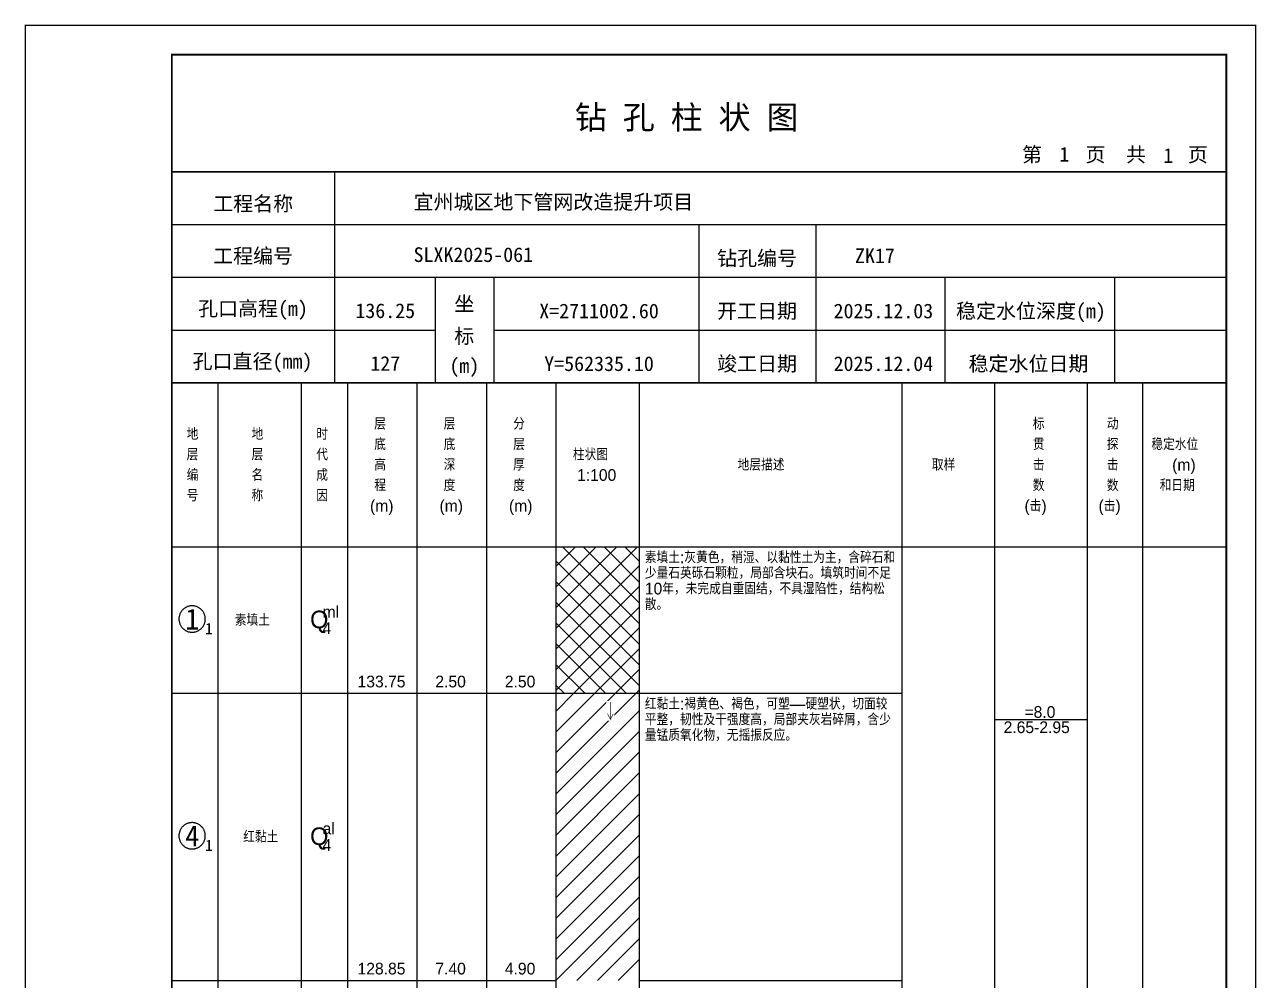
# Model space of a CAD drawing. Header units: millimetres. Extents: x 12489 to 89920, y 4630 to 4927.
# Drawn here: x 41969.3 to 42179.6, y 4763.7 to 4926.8 of the extents above; entities that cross this region are included whole.
import ezdxf
from ezdxf.enums import TextEntityAlignment as Align

# ---------------------------------------------------------------- set-up
doc = ezdxf.new("R2010")
doc.units = ezdxf.units.MM
doc.layers.add('ZZT_TC', color=7, linetype='Continuous')
doc.styles.add('成果图图块', font='', dxfattribs={"height": 2.5})
doc.styles.add('成果图模板', font='')
doc.styles.add('成果图模板标题', font='simhei.ttf')
doc.styles.add('成果图表体', font='Comfont.shx', dxfattribs={"height": 2, "bigfont": 'Hztxt12a.shx'})
doc.styles.get('成果图图块').set_extended_font_data('FangSong_GB2312')
doc.styles.get('成果图模板').set_extended_font_data('FangSong_GB2312')

# ---------------------------------------------------------------- blocks, each defined once
blk = doc.blocks.new('DCBH-1-1-1237', base_point=(0.3, -0.11))
at = {"layer": 'ZZT_TC', "color": 7}
blk.add_polyline3d([(-0.19, 2.31, 0), (-0.3, 2.31, 0), (-0.41, 2.3, 0), (-0.52, 2.29, 0), (-0.63, 2.27, 0), (-0.73, 2.24, 0), (-0.84, 2.21, 0), (-0.95, 2.18, 0), (-1.05, 2.14, 0), (-1.15, 2.09, 0), (-1.25, 2.04, 0), (-1.35, 1.99, 0), (-1.44, 1.93, 0), (-1.53, 1.87, 0), (-1.62, 1.8, 0), (-1.7, 1.73, 0), (-1.78, 1.65, 0), (-1.86, 1.57, 0), (-1.93, 1.49, 0), (-2, 1.4, 0), (-2.06, 1.31, 0), (-2.12, 1.22, 0), (-2.17, 1.12, 0), (-2.22, 1.02, 0), (-2.27, 0.92, 0), (-2.31, 0.82, 0), (-2.34, 0.71, 0), (-2.37, 0.61, 0), (-2.4, 0.5, 0), (-2.41, 0.39, 0), (-2.43, 0.28, 0), (-2.44, 0.17, 0), (-2.44, 0.06, 0), (-2.44, -0.05, 0), (-2.43, -0.16, 0), (-2.41, -0.27, 0), (-2.4, -0.38, 0), (-2.37, -0.49, 0), (-2.34, -0.6, 0), (-2.31, -0.7, 0), (-2.27, -0.8, 0), (-2.22, -0.9, 0), (-2.17, -1, 0), (-2.12, -1.1, 0), (-2.06, -1.19, 0), (-2, -1.28, 0), (-1.93, -1.37, 0), (-1.86, -1.45, 0), (-1.78, -1.53, 0), (-1.7, -1.61, 0), (-1.62, -1.68, 0), (-1.53, -1.75, 0), (-1.44, -1.81, 0), (-1.35, -1.87, 0), (-1.25, -1.93, 0), (-1.15, -1.98, 0), (-1.05, -2.02, 0), (-0.95, -2.06, 0), (-0.84, -2.1, 0), (-0.73, -2.13, 0), (-0.63, -2.15, 0), (-0.52, -2.17, 0), (-0.41, -2.18, 0), (-0.3, -2.19, 0), (-0.19, -2.19, 0), (-0.08, -2.19, 0), (0.03, -2.18, 0), (0.14, -2.17, 0), (0.25, -2.15, 0), (0.36, -2.13, 0), (0.47, -2.1, 0), (0.57, -2.06, 0), (0.67, -2.02, 0), (0.77, -1.98, 0), (0.87, -1.93, 0), (0.97, -1.87, 0), (1.06, -1.81, 0), (1.15, -1.75, 0), (1.24, -1.68, 0), (1.32, -1.61, 0), (1.4, -1.53, 0), (1.48, -1.45, 0), (1.55, -1.37, 0), (1.62, -1.28, 0), (1.68, -1.19, 0), (1.74, -1.1, 0), (1.8, -1, 0), (1.85, -0.9, 0), (1.89, -0.8, 0), (1.93, -0.7, 0), (1.97, -0.6, 0), (2, -0.49, 0), (2.02, -0.38, 0), (2.04, -0.27, 0), (2.05, -0.16, 0), (2.06, -0.05, 0), (2.06, 0.06, 0), (2.06, 0.17, 0), (2.05, 0.28, 0), (2.04, 0.39, 0), (2.02, 0.5, 0), (2, 0.61, 0), (1.97, 0.71, 0), (1.93, 0.82, 0), (1.89, 0.92, 0), (1.85, 1.02, 0), (1.8, 1.12, 0), (1.74, 1.22, 0), (1.68, 1.31, 0), (1.62, 1.4, 0), (1.55, 1.49, 0), (1.48, 1.57, 0), (1.4, 1.65, 0), (1.32, 1.73, 0), (1.24, 1.8, 0), (1.15, 1.87, 0), (1.06, 1.93, 0), (0.97, 1.99, 0), (0.87, 2.04, 0), (0.77, 2.09, 0), (0.67, 2.14, 0), (0.57, 2.18, 0), (0.47, 2.21, 0), (0.36, 2.24, 0), (0.25, 2.27, 0), (0.14, 2.29, 0), (0.03, 2.3, 0), (-0.08, 2.31, 0), (-0.19, 2.31, 0)], dxfattribs=at)
at = {"style": '成果图图块'}
blk.add_text('1', height=3.57, dxfattribs=at).set_placement((-0.16, -1.74), align=Align.CENTER)
blk.add_text('1', height=1.91, dxfattribs=at).set_placement((2.03, -2.53))
blk = doc.blocks.new('DCBH-1-1-1238', base_point=(0.3, -0.11))
at = {"layer": 'ZZT_TC', "color": 7}
blk.add_polyline3d([(-0.19, 2.31, 0), (-0.3, 2.31, 0), (-0.41, 2.3, 0), (-0.52, 2.29, 0), (-0.63, 2.27, 0), (-0.73, 2.24, 0), (-0.84, 2.21, 0), (-0.95, 2.18, 0), (-1.05, 2.14, 0), (-1.15, 2.09, 0), (-1.25, 2.04, 0), (-1.35, 1.99, 0), (-1.44, 1.93, 0), (-1.53, 1.87, 0), (-1.62, 1.8, 0), (-1.7, 1.73, 0), (-1.78, 1.65, 0), (-1.86, 1.57, 0), (-1.93, 1.49, 0), (-2, 1.4, 0), (-2.06, 1.31, 0), (-2.12, 1.22, 0), (-2.17, 1.12, 0), (-2.22, 1.02, 0), (-2.27, 0.92, 0), (-2.31, 0.82, 0), (-2.34, 0.71, 0), (-2.37, 0.61, 0), (-2.4, 0.5, 0), (-2.41, 0.39, 0), (-2.43, 0.28, 0), (-2.44, 0.17, 0), (-2.44, 0.06, 0), (-2.44, -0.05, 0), (-2.43, -0.16, 0), (-2.41, -0.27, 0), (-2.4, -0.38, 0), (-2.37, -0.49, 0), (-2.34, -0.6, 0), (-2.31, -0.7, 0), (-2.27, -0.8, 0), (-2.22, -0.9, 0), (-2.17, -1, 0), (-2.12, -1.1, 0), (-2.06, -1.19, 0), (-2, -1.28, 0), (-1.93, -1.37, 0), (-1.86, -1.45, 0), (-1.78, -1.53, 0), (-1.7, -1.61, 0), (-1.62, -1.68, 0), (-1.53, -1.75, 0), (-1.44, -1.81, 0), (-1.35, -1.87, 0), (-1.25, -1.93, 0), (-1.15, -1.98, 0), (-1.05, -2.02, 0), (-0.95, -2.06, 0), (-0.84, -2.1, 0), (-0.73, -2.13, 0), (-0.63, -2.15, 0), (-0.52, -2.17, 0), (-0.41, -2.18, 0), (-0.3, -2.19, 0), (-0.19, -2.19, 0), (-0.08, -2.19, 0), (0.03, -2.18, 0), (0.14, -2.17, 0), (0.25, -2.15, 0), (0.36, -2.13, 0), (0.47, -2.1, 0), (0.57, -2.06, 0), (0.67, -2.02, 0), (0.77, -1.98, 0), (0.87, -1.93, 0), (0.97, -1.87, 0), (1.06, -1.81, 0), (1.15, -1.75, 0), (1.24, -1.68, 0), (1.32, -1.61, 0), (1.4, -1.53, 0), (1.48, -1.45, 0), (1.55, -1.37, 0), (1.62, -1.28, 0), (1.68, -1.19, 0), (1.74, -1.1, 0), (1.8, -1, 0), (1.85, -0.9, 0), (1.89, -0.8, 0), (1.93, -0.7, 0), (1.97, -0.6, 0), (2, -0.49, 0), (2.02, -0.38, 0), (2.04, -0.27, 0), (2.05, -0.16, 0), (2.06, -0.05, 0), (2.06, 0.06, 0), (2.06, 0.17, 0), (2.05, 0.28, 0), (2.04, 0.39, 0), (2.02, 0.5, 0), (2, 0.61, 0), (1.97, 0.71, 0), (1.93, 0.82, 0), (1.89, 0.92, 0), (1.85, 1.02, 0), (1.8, 1.12, 0), (1.74, 1.22, 0), (1.68, 1.31, 0), (1.62, 1.4, 0), (1.55, 1.49, 0), (1.48, 1.57, 0), (1.4, 1.65, 0), (1.32, 1.73, 0), (1.24, 1.8, 0), (1.15, 1.87, 0), (1.06, 1.93, 0), (0.97, 1.99, 0), (0.87, 2.04, 0), (0.77, 2.09, 0), (0.67, 2.14, 0), (0.57, 2.18, 0), (0.47, 2.21, 0), (0.36, 2.24, 0), (0.25, 2.27, 0), (0.14, 2.29, 0), (0.03, 2.3, 0), (-0.08, 2.31, 0), (-0.19, 2.31, 0)], dxfattribs=at)
at = {"style": '成果图图块'}
blk.add_text('4', height=3.57, dxfattribs=at).set_placement((-0.16, -1.74), align=Align.CENTER)
blk.add_text('1', height=1.91, dxfattribs=at).set_placement((2.03, -2.53))
blk = doc.blocks.new('zztSLbg.dwg', base_point=(0.5, 0))
blk.add_wipeout([(-0.2, -0.2), (1.2, -0.2), (1.2, 3.2), (-0.2, 3.2)])
at = {"color": 7, "const_width": 0.1}
for points in [[(0.5, 3), (0.5, 0)], [(0, 1), (0.5, 0), (1, 1)]]:
    blk.add_lwpolyline(points, dxfattribs=at)
blk = doc.blocks.new('钻孔柱状图路桥昇龙制图梁世成校核莫家里.dwg135', base_point=(25, 236))
for p, q in [((52.82, 236), (52.82, 272)), ((25, 263), (205, 263)), ((115, 236), (115, 263)), ((135, 236), (135, 263)), ((25, 254), (205, 254)), ((70, 236), (70, 254)), ((80, 236), (80, 254)), ((157, 236), (157, 254)), ((185.95, 236), (185.95, 254)), ((25, 245), (70, 245)), ((80, 245), (205, 245))]:
    blk.add_line(p, q)
for points, const_width in [([(0, 0), (210, 0), (210, 297), (0, 297)], 0.25), ([(25, 5), (205, 5), (205, 292), (25, 292)], 0.3)]:
    blk.add_lwpolyline(points, close=True, dxfattribs=dict(const_width=const_width))
at = {"const_width": 0.3}
for points in [[(25, 272), (205, 272)], [(25, 236), (205, 236)]]:
    blk.add_lwpolyline(points, dxfattribs=at)
for s, height, style, p in [('钻 孔 柱 状 图', 4, '成果图模板标题', (93.8, 279.31)), ('第', 2.5, '成果图模板', (170.12, 273.7)), ('页', 2.5, '成果图模板', (180.96, 273.7)), ('共', 2.5, '成果图模板', (187.88, 273.7)), ('页', 2.5, '成果图模板', (198.44, 273.7)), ('工程名称', 2.5, '成果图模板', (32.07, 265.32)), ('宜州城区地下管网改造提升项目', 2.5, '成果图模板', (66.26, 265.61)), ('工程编号', 2.5, '成果图模板', (32.05, 256.41)), ('SLXK2025-061', 2.5, '成果图模板', (66.26, 256.61)), ('钻孔编号', 2.5, '成果图模板', (118.08, 256)), ('ZK17', 2.5, '成果图模板', (141.61, 256.43)), ('孔口高程(m)', 2.5, '成果图模板', (29.48, 247.41)), ('坐', 2.5, '成果图模板', (73.21, 248.24)), ('开工日期', 2.5, '成果图模板', (118.08, 247)), ('稳定水位深度(m)', 2.5, '成果图模板', (158.86, 247)), ('标', 2.5, '成果图模板', (73.21, 242.7)), ('孔口直径(mm)', 2.5, '成果图模板', (28.54, 238.41)), ('(m) ', 2.5, '成果图模板', (72.38, 237.65)), ('竣工日期', 2.5, '成果图模板', (118.08, 238)), ('稳定水位日期', 2.5, '成果图模板', (160.99, 238))]:
    blk.add_text(s, height=height, dxfattribs=dict(style=style)).set_placement(p)
at = {"style": '成果图模板'}
for s, p in [('1', (177.35, 273.74)), ('1', (195.08, 273.53)), ('136.25', (61.43, 247.04)), ('X=2711002.60', (97.92, 247)), ('2025.12.03', (146.46, 247)), ('127', (61.43, 238.04)), ('Y=562335.10', (97.92, 238)), ('2025.12.04', (146.46, 238))]:
    blk.add_text(s, height=2.5, dxfattribs=at).set_placement(p, align=Align.CENTER)

msp = doc.modelspace()

# ---------------------------------------------------------------- hatches: boundary and pattern name
at = {"linetype": 'Continuous'}
h = msp.add_hatch(dxfattribs=at)
h.set_pattern_fill('GKSTT', scale=0.5, style=0, pattern_type=2)
h.set_pattern_definition([(45, (0, 0), (-1.76776695, 1.76776695), []), (135, (0, 0), (-1.76776695, -1.76776695), [])])
h.paths.add_polyline_path([(42060.06, 4812.71), (42074.29, 4812.71), (42074.29, 4837.71), (42060.06, 4837.71)])
h = msp.add_hatch(dxfattribs=at)
h.set_pattern_fill('GKNXT', scale=0.5, style=0, pattern_type=2)
h.set_pattern_definition([(45, (0, 0), (-1.76776695, 1.76776695), [])])
h.paths.add_polyline_path([(42060.06, 4763.71), (42074.29, 4763.71), (42074.29, 4812.71), (42060.06, 4812.71)])

# ---------------------------------------------------------------- linework, layer by layer
at = {"color": 0}
for p, q in [((41994.45, 4837.71), (42002.35, 4837.71)), ((41994.45, 4812.71), (41994.45, 4837.71)), ((42002.35, 4812.71), (42002.35, 4837.71)), ((41994.45, 4812.71), (42002.35, 4812.71)), ((41994.45, 4812.71), (42002.35, 4812.71)), ((41994.45, 4763.71), (41994.45, 4812.71)), ((42002.35, 4763.71), (42002.35, 4812.71)), ((41994.45, 4763.71), (42002.35, 4763.71))]:
    msp.add_line(p, q, dxfattribs=at)
for points in [[(41994.45, 4865.71), (42002.35, 4865.71)], [(41994.45, 4837.71), (41994.45, 4865.71)], [(42002.35, 4837.71), (42002.35, 4865.71)], [(42002.35, 4865.71), (42016.58, 4865.71)], [(42002.35, 4837.71), (42002.35, 4865.71)], [(42016.58, 4837.71), (42016.58, 4865.71)], [(42016.58, 4865.71), (42024.49, 4865.71)], [(42016.58, 4837.71), (42016.58, 4865.71)], [(42024.49, 4837.71), (42024.49, 4865.71)], [(42024.49, 4865.71), (42036.35, 4865.71)], [(42024.49, 4837.71), (42024.49, 4865.71)], [(42036.35, 4837.71), (42036.35, 4865.71)], [(42036.35, 4865.71), (42048.2, 4865.71)], [(42036.35, 4837.71), (42036.35, 4865.71)], [(42048.2, 4837.71), (42048.2, 4865.71)], [(42048.2, 4865.71), (42060.06, 4865.71)], [(42048.2, 4837.71), (42048.2, 4865.71)], [(42060.06, 4837.71), (42060.06, 4865.71)], [(42060.06, 4865.71), (42074.29, 4865.71)], [(42060.06, 4837.71), (42060.06, 4865.71)], [(42074.29, 4837.71), (42074.29, 4865.71)], [(42074.29, 4865.71), (42119.11, 4865.71)], [(42074.29, 4837.71), (42074.29, 4865.71)], [(42119.11, 4837.71), (42119.11, 4865.71)], [(42119.11, 4865.71), (42134.92, 4865.71)], [(42119.11, 4837.71), (42119.11, 4865.71)], [(42134.92, 4837.71), (42134.92, 4865.71)], [(42134.92, 4865.71), (42150.73, 4865.71)], [(42134.92, 4837.71), (42134.92, 4865.71)], [(42150.73, 4837.71), (42150.73, 4865.71)], [(42150.73, 4865.71), (42160.22, 4865.71)], [(42150.73, 4837.71), (42150.73, 4865.71)], [(42160.22, 4837.71), (42160.22, 4865.71)], [(42160.22, 4865.71), (42174.45, 4865.71)], [(42160.22, 4837.71), (42160.22, 4865.71)], [(42174.45, 4837.71), (42174.45, 4865.71)], [(41994.45, 4837.71), (42002.35, 4837.71)], [(41994.45, 4643.71), (41994.45, 4837.71)], [(41994.45, 4837.71), (42002.35, 4837.71)], [(42002.35, 4643.71), (42002.35, 4837.71)], [(42002.35, 4837.71), (42016.58, 4837.71)], [(42002.35, 4643.71), (42002.35, 4837.71)], [(42002.35, 4837.71), (42016.58, 4837.71)], [(42002.35, 4837.71), (42016.58, 4837.71)], [(42002.35, 4812.71), (42002.35, 4837.71)], [(42016.58, 4643.71), (42016.58, 4837.71)], [(42016.58, 4812.71), (42016.58, 4837.71)], [(42016.58, 4837.71), (42024.49, 4837.71)], [(42016.58, 4643.71), (42016.58, 4837.71)], [(42016.58, 4837.71), (42024.49, 4837.71)], [(42016.58, 4837.71), (42024.49, 4837.71)], [(42016.58, 4812.71), (42016.58, 4837.71)], [(42024.49, 4643.71), (42024.49, 4837.71)], [(42024.49, 4812.71), (42024.49, 4837.71)], [(42024.49, 4837.71), (42036.35, 4837.71)], [(42024.49, 4643.71), (42024.49, 4837.71)], [(42024.49, 4837.71), (42036.35, 4837.71)], [(42024.49, 4837.71), (42036.35, 4837.71)], [(42024.49, 4812.71), (42024.49, 4837.71)], [(42036.35, 4643.71), (42036.35, 4837.71)], [(42036.35, 4812.71), (42036.35, 4837.71)], [(42036.35, 4837.71), (42048.2, 4837.71)], [(42036.35, 4643.71), (42036.35, 4837.71)], [(42036.35, 4837.71), (42048.2, 4837.71)], [(42036.35, 4837.71), (42048.2, 4837.71)], [(42036.35, 4812.71), (42036.35, 4837.71)], [(42048.2, 4643.71), (42048.2, 4837.71)], [(42048.2, 4812.71), (42048.2, 4837.71)], [(42048.2, 4837.71), (42060.06, 4837.71)], [(42048.2, 4643.71), (42048.2, 4837.71)], [(42048.2, 4837.71), (42060.06, 4837.71)], [(42048.2, 4837.71), (42060.06, 4837.71)], [(42048.2, 4812.71), (42048.2, 4837.71)], [(42060.06, 4643.71), (42060.06, 4837.71)], [(42060.06, 4812.71), (42060.06, 4837.71)], [(42060.06, 4837.71), (42074.29, 4837.71)], [(42060.06, 4643.71), (42060.06, 4837.71)], [(42060.06, 4837.71), (42074.29, 4837.71)], [(42074.29, 4643.71), (42074.29, 4837.71)], [(42074.29, 4837.71), (42119.11, 4837.71)], [(42074.29, 4643.71), (42074.29, 4837.71)], [(42074.29, 4837.71), (42119.11, 4837.71)], [(42074.29, 4837.71), (42119.11, 4837.71)], [(42074.29, 4812.71), (42074.29, 4837.71)], [(42119.11, 4643.71), (42119.11, 4837.71)], [(42119.11, 4812.71), (42119.11, 4837.71)], [(42119.11, 4837.71), (42134.92, 4837.71)], [(42119.11, 4643.71), (42119.11, 4837.71)], [(42119.11, 4837.71), (42134.92, 4837.71)], [(42134.92, 4643.71), (42134.92, 4837.71)], [(42134.92, 4837.71), (42150.73, 4837.71)], [(42134.92, 4643.71), (42134.92, 4837.71)], [(42134.92, 4837.71), (42150.73, 4837.71)], [(42150.73, 4643.71), (42150.73, 4837.71)], [(42150.73, 4837.71), (42160.22, 4837.71)], [(42150.73, 4643.71), (42150.73, 4837.71)], [(42150.73, 4837.71), (42160.22, 4837.71)], [(42160.22, 4643.71), (42160.22, 4837.71)], [(42160.22, 4837.71), (42174.45, 4837.71)], [(42160.22, 4643.71), (42160.22, 4837.71)], [(42160.22, 4837.71), (42174.45, 4837.71)], [(42174.45, 4643.71), (42174.45, 4837.71)], [(42002.35, 4812.71), (42016.58, 4812.71)], [(42002.35, 4812.71), (42016.58, 4812.71)], [(42002.35, 4763.71), (42002.35, 4812.71)], [(42016.58, 4763.71), (42016.58, 4812.71)], [(42016.58, 4812.71), (42024.49, 4812.71)], [(42016.58, 4812.71), (42024.49, 4812.71)], [(42016.58, 4763.71), (42016.58, 4812.71)], [(42024.49, 4763.71), (42024.49, 4812.71)], [(42024.49, 4812.71), (42036.35, 4812.71)], [(42024.49, 4812.71), (42036.35, 4812.71)], [(42024.49, 4763.71), (42024.49, 4812.71)], [(42036.35, 4763.71), (42036.35, 4812.71)], [(42036.35, 4812.71), (42048.2, 4812.71)], [(42036.35, 4812.71), (42048.2, 4812.71)], [(42036.35, 4763.71), (42036.35, 4812.71)], [(42048.2, 4763.71), (42048.2, 4812.71)], [(42048.2, 4812.71), (42060.06, 4812.71)], [(42048.2, 4812.71), (42060.06, 4812.71)], [(42048.2, 4763.71), (42048.2, 4812.71)], [(42060.06, 4763.71), (42060.06, 4812.71)], [(42074.29, 4812.71), (42119.11, 4812.71)], [(42074.29, 4812.71), (42119.11, 4812.71)], [(42074.29, 4763.71), (42074.29, 4812.71)], [(42119.11, 4763.71), (42119.11, 4812.71)], [(42134.92, 4808.21), (42150.73, 4808.21)], [(42002.35, 4763.71), (42016.58, 4763.71)], [(42016.58, 4763.71), (42024.49, 4763.71)], [(42024.49, 4763.71), (42036.35, 4763.71)], [(42036.35, 4763.71), (42048.2, 4763.71)], [(42048.2, 4763.71), (42060.06, 4763.71)], [(42074.29, 4763.71), (42119.11, 4763.71)]]:
    msp.add_lwpolyline(points, dxfattribs=at)
at = {"color": 7, "flags": 128}
msp.add_lwpolyline([(42060.06, 4812.71), (42074.29, 4812.71)], dxfattribs=at)

# ---------------------------------------------------------------- block references
for name, p in [('DCBH-1-1-1237', (41998.4, 4825.21)), ('DCBH-1-1-1238', (41998.4, 4788.21))]:
    msp.add_blockref(name, p)

# ---------------------------------------------------------------- texts
at = {"color": 0, "style": '成果图表体'}
for s, height, p in [('层', 2, (42029, 4857.71)), ('层', 2, (42040.85, 4857.71)), ('分', 2, (42052.71, 4857.71)), ('标', 2, (42141.41, 4857.71)), ('动', 2, (42154.05, 4857.71)), ('地', 2, (41996.98, 4855.96)), ('地', 2, (42008.05, 4855.96)), ('时', 2, (42019.11, 4855.96)), ('底', 2, (42029, 4854.21)), ('底', 2, (42040.85, 4854.21)), ('层', 2, (42052.71, 4854.21)), ('贯', 2, (42141.41, 4854.21)), ('探', 2, (42154.05, 4854.21)), ('稳定水位', 2, (42161.65, 4854.21)), ('层', 2, (41996.98, 4852.46)), ('层', 2, (42008.05, 4852.46)), ('代', 2, (42019.11, 4852.46)), ('高', 2, (42029, 4850.71)), ('深', 2, (42040.85, 4850.71)), ('厚', 2, (42052.71, 4850.71)), ('柱状图', 2, (42062.91, 4852.46)), ('地层描述', 2, (42091.02, 4850.71)), ('取样', 2, (42124.18, 4850.71)), ('击', 2, (42141.41, 4850.71)), ('击', 2, (42154.05, 4850.71)), ('(m)', 2, (42165.2, 4850.71)), ('编', 2, (41996.98, 4848.96)), ('名', 2, (42008.05, 4848.96)), ('成', 2, (42019.11, 4848.96)), ('1:100', 2, (42063.62, 4848.96)), ('程', 2, (42029, 4847.21)), ('度', 2, (42040.85, 4847.21)), ('度', 2, (42052.71, 4847.21)), ('数', 2, (42141.41, 4847.21)), ('数', 2, (42154.05, 4847.21)), ('和日期', 2, (42163.07, 4847.21)), ('号', 2, (41996.98, 4845.46)), ('称', 2, (42008.05, 4845.46)), ('因', 2, (42019.11, 4845.46)), ('(m)', 2, (42028.28, 4843.71)), ('(m)', 2, (42040.14, 4843.71)), ('(m)', 2, (42052, 4843.71)), ('(击)', 2, (42139.99, 4843.71)), ('(击)', 2, (42152.63, 4843.71)), ('ml', 2, (42020.18, 4825.61)), ('素填土', 2, (42005.2, 4824.21)), ('Q', 3, (42018.05, 4823.81)), ('4', 2, (42020.18, 4822.81)), ('133.75', 2, (42026.15, 4813.71)), ('2.50', 2, (42039.43, 4813.71)), ('2.50', 2, (42051.29, 4813.71)), ('=8.0', 2, (42139.99, 4808.51)), ('2.65-2.95', 2, (42136.43, 4805.91)), ('Q', 3, (42018.05, 4786.81)), ('al', 2, (42020.18, 4788.61)), ('红黏土', 2, (42006.63, 4787.21)), ('4', 2, (42020.18, 4785.81)), ('128.85', 2, (42026.15, 4764.71)), ('7.40', 2, (42039.43, 4764.71)), ('4.90', 2, (42051.29, 4764.71))]:
    msp.add_text(s, height=height, dxfattribs=at).set_placement(p)
at = {"color": 0, "char_height": 2, "width": 43.0292, "attachment_point": 1, "line_spacing_factor": 0.8, "style": '成果图表体'}
for s, insert in [('素填土:灰黄色，稍湿、以黏性土为主，含碎石和少量石英砾石颗粒，局部含块石。填筑时间不足10年，未完成自重固结，不具湿陷性，结构松散。', (42075.19, 4836.91)), ('红黏土:褐黄色、褐色，可塑—硬塑状，切面较平整，韧性及干强度高，局部夹灰岩碎屑，含少量锰质氧化物，无摇振反应。', (42075.19, 4811.91))]:
    msp.add_mtext(s, dxfattribs=dict(at, insert=insert))

# ---------------------------------------------------------------- next in the draw order: block references
msp.add_blockref('zztSLbg.dwg', (42069.31, 4808.21))

# ---------------------------------------------------------------- next in the draw order: block references
msp.add_blockref('钻孔柱状图路桥昇龙制图梁世成校核莫家里.dwg135', (41994.45, 4865.71))

doc.saveas('drawing.dxf')
